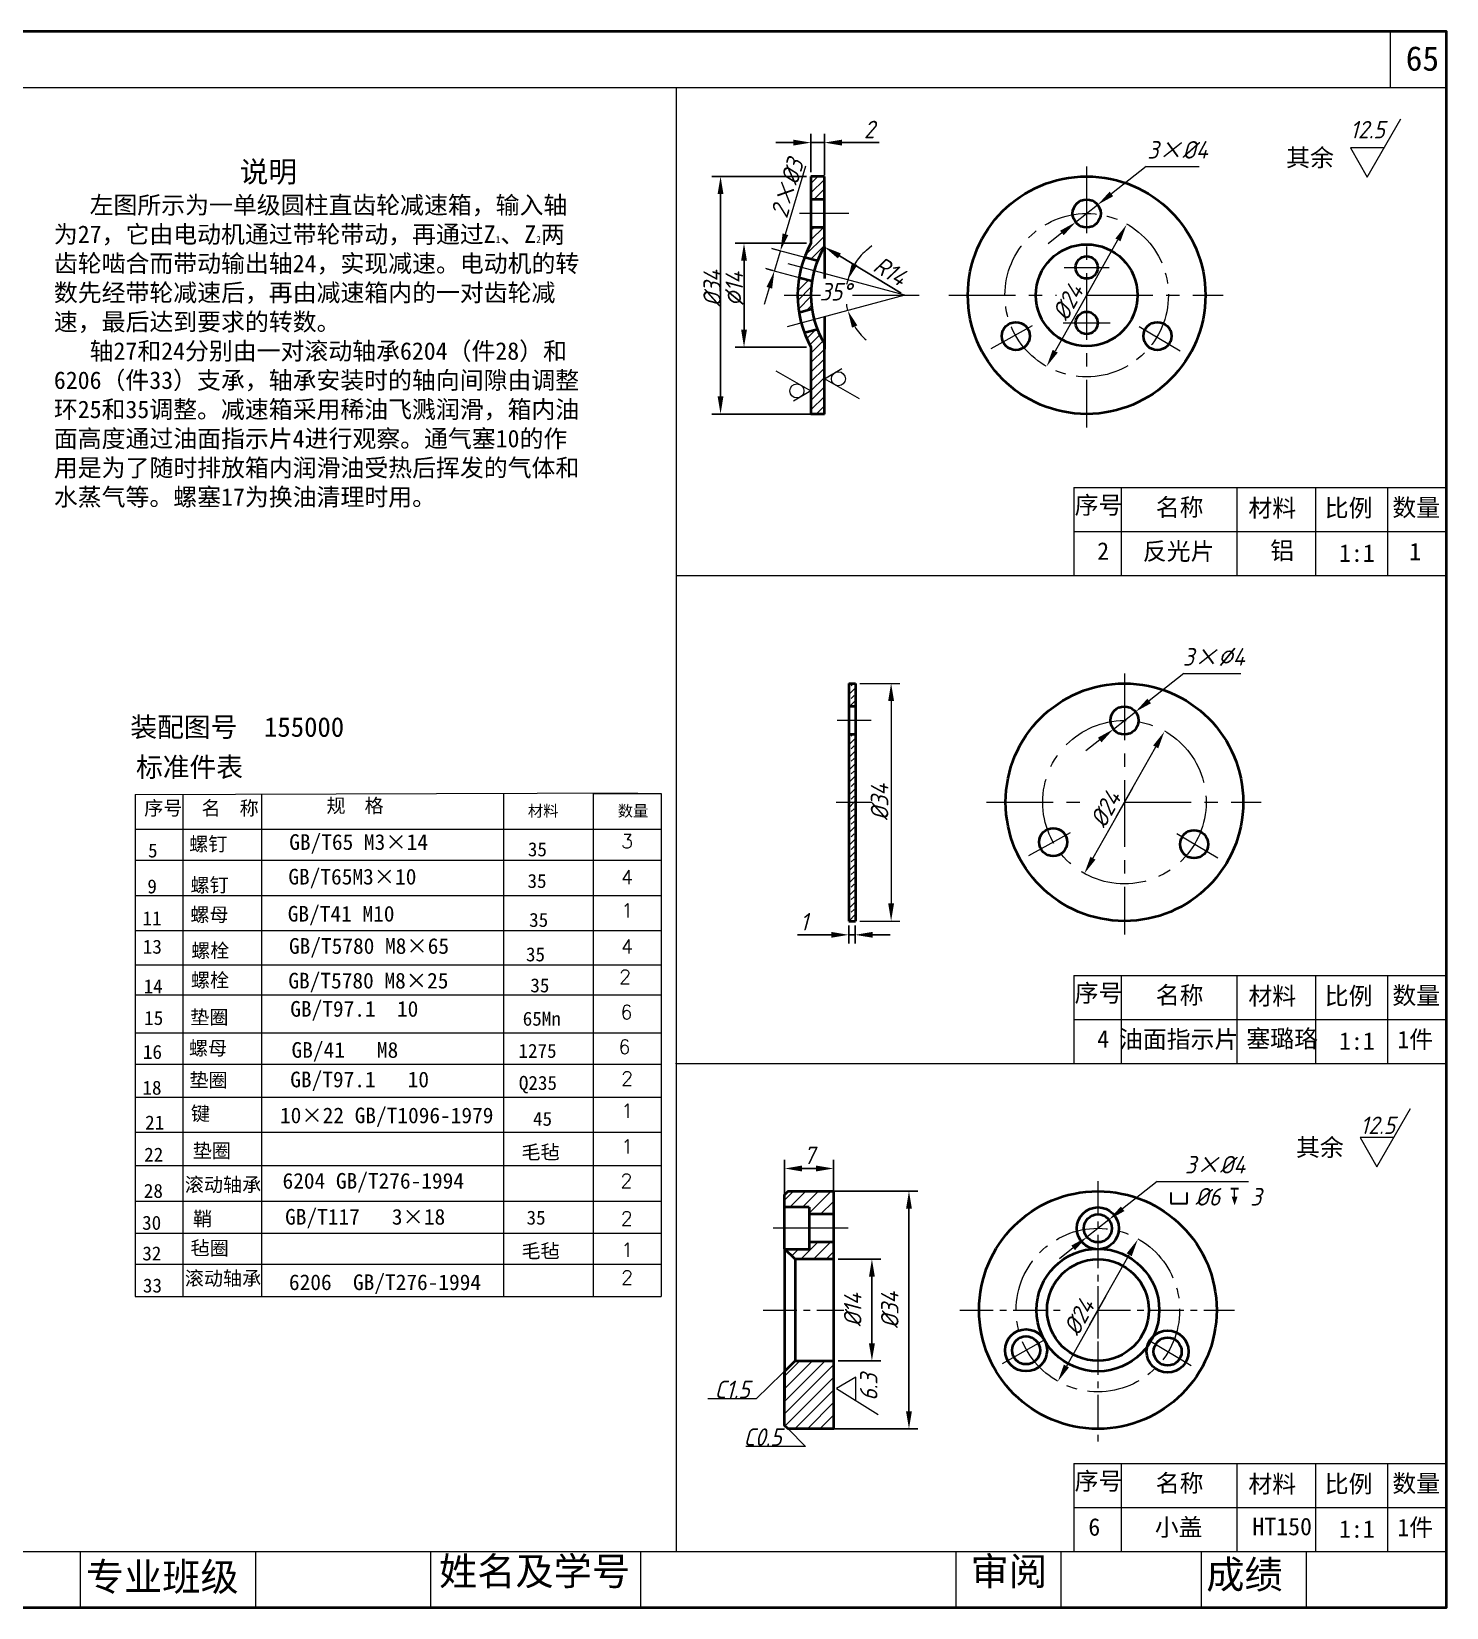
# Model space of a CAD drawing. Header units: millimetres. Extents: x 431 to 761, y 20 to 245.
# Drawn here: x 558.9 to 760.9, y 19.8 to 244.8 of the extents above; entities that cross this region are included whole.
import ezdxf

# ---------------------------------------------------------------- set-up
doc = ezdxf.new("R2010")
doc.units = ezdxf.units.MM
doc.header["$LTSCALE"] = 0.3
doc.linetypes.add('ACAD_ISO02W100', pattern=[15, 12, -3])
doc.linetypes.add('CENTER', pattern=[50.8, 31.75, -6.35, 6.35, -6.35])
doc.layers.get('0').update_dxf_attribs({"lineweight": 15})
for name, color, linetype, lineweight in [('Layer4', 7, 'Continuous', 13), ('剖面线', 7, 'Continuous', 9), ('点画线', 7, 'CENTER', 15), ('粗实线', 7, 'Continuous', 40), ('细', 7, 'Continuous', 15), ('细实线', 7, 'Continuous', 15), ('细线', 7, 'Continuous', 15), ('虚线', 7, 'ACAD_ISO02W100', 15)]:
    doc.layers.add(name, color=color, linetype=linetype, lineweight=lineweight)
doc.styles.get("Standard").update_dxf_attribs({"font": 'SimSun.ttf'})
doc.styles.add('style1', font='SIMFANG.TTF')
doc.styles.add('style2', font='SIMFANG.TTF')
doc.styles.add('style3', font='txt.shx')
doc.styles.add('字母与数字', font='isocp.shx', dxfattribs={"oblique": 15, "height": 2.5})
doc.dimstyles.new('ISO-25', dxfattribs={"dimtxt": 2.5, "dimasz": 2.5, "dimexe": 1.25, "dimexo": 0.625, "dimtad": 1, "dimdsep": 46, "dimtxsty": '字母与数字', "dimcen": 2.5, "dimadec": 0, "dimazin": 0, "dimtfac": 1, "dimtmove": 0, "dimatfit": 3, "dimfxl": 0, "dimarcsym": 0})

# ---------------------------------------------------------------- blocks, each defined once
blk = doc.blocks.new('粗糙度2')
at = {"layer": '细线'}
for p, q in [((5.77, 10), (0, 0)), ((0, 0), (-2.89, 5))]:
    blk.add_line(p, q, dxfattribs=at)
blk.add_circle((0, 4), 2, dxfattribs=at)
blk = doc.blocks.new('*D3')
at = {"layer": 'Defpoints', "color": 0}
for p in [(670.15, 224.12), (657.24, 190.2), (672.06, 190.2)]:
    blk.add_point(p, dxfattribs=at)
at = {"layer": '细实线', "color": 0, "lineweight": -2}
for p, q in [((669.52, 224.12), (655.99, 224.12)), ((657.24, 221.62), (657.24, 192.7)), ((671.43, 190.2), (655.99, 190.2))]:
    blk.add_line(p, q, dxfattribs=at)
at = {"layer": '细实线', "color": 0}
for points in [[(656.82, 221.62), (657.65, 221.62), (657.24, 224.12)], [(656.82, 192.7), (657.65, 192.7), (657.24, 190.2)]]:
    blk.add_solid(points, dxfattribs=at)
blk = doc.blocks.new('*D4')
at = {"layer": 'Defpoints', "color": 0}
for p in [(675.54, 117.81), (676.44, 117.81), (676.44, 115.84)]:
    blk.add_point(p, dxfattribs=at)
at = {"layer": '细实线', "color": 0, "lineweight": -2}
for p, q in [((675.54, 117.19), (675.54, 114.59)), ((676.44, 117.19), (676.44, 114.59)), ((673.04, 115.84), (668.22, 115.84)), ((676.44, 115.84), (675.54, 115.84)), ((678.94, 115.84), (681.44, 115.84))]:
    blk.add_line(p, q, dxfattribs=at)
at = {"layer": '细实线', "color": 0}
for points in [[(673.04, 116.26), (673.04, 115.43), (675.54, 115.84)], [(678.94, 116.26), (678.94, 115.43), (676.44, 115.84)]]:
    blk.add_solid(points, dxfattribs=at)
at = {"layer": '细实线', "color": 0, "insert": (669.16, 117.72), "char_height": 2.5, "attachment_point": 5, "style": '字母与数字'}
blk.add_mtext('1', dxfattribs=at)
blk = doc.blocks.new('*D5')
at = {"layer": 'Defpoints', "color": 0}
for p in [(672.06, 228.95), (670.15, 224.12), (672.06, 223.69)]:
    blk.add_point(p, dxfattribs=at)
at = {"layer": '剖面线', "color": 0, "lineweight": -2}
for p, q in [((670.15, 224.75), (670.15, 230.2)), ((672.06, 224.32), (672.06, 230.2)), ((667.65, 228.95), (665.15, 228.95)), ((670.15, 228.95), (672.06, 228.95)), ((674.56, 228.95), (679.89, 228.95))]:
    blk.add_line(p, q, dxfattribs=at)
at = {"layer": '剖面线', "color": 0}
for points in [[(667.65, 229.36), (667.65, 228.53), (670.15, 228.95)], [(674.56, 229.36), (674.56, 228.53), (672.06, 228.95)]]:
    blk.add_solid(points, dxfattribs=at)
at = {"layer": '剖面线', "color": 0, "insert": (678.47, 230.82), "char_height": 2.5, "attachment_point": 5, "style": '字母与数字'}
blk.add_mtext('2', dxfattribs=at)
blk = doc.blocks.new('*D6')
at = {"layer": 'Defpoints', "color": 0}
for p in [(673.38, 82.48), (666.38, 77.97), (673.38, 77.79)]:
    blk.add_point(p, dxfattribs=at)
at = {"layer": '剖面线', "color": 0, "lineweight": -2}
for p, q in [((666.38, 78.6), (666.38, 83.73)), ((673.38, 78.41), (673.38, 83.73)), ((668.88, 82.48), (670.88, 82.48))]:
    blk.add_line(p, q, dxfattribs=at)
at = {"layer": '剖面线', "color": 0}
for points in [[(668.88, 82.9), (668.88, 82.06), (666.38, 82.48)], [(670.88, 82.9), (670.88, 82.06), (673.38, 82.48)]]:
    blk.add_solid(points, dxfattribs=at)
at = {"layer": '剖面线', "color": 0, "insert": (669.88, 84.35), "char_height": 2.5, "attachment_point": 5, "style": '字母与数字'}
blk.add_mtext('7', dxfattribs=at)
blk = doc.blocks.new('*D7')
at = {"layer": 'Defpoints', "color": 0}
for p in [(669.88, 79.23), (684.14, 79.23), (666.88, 45.31)]:
    blk.add_point(p, dxfattribs=at)
at = {"layer": '细实线', "color": 0, "lineweight": -2}
for p, q in [((670.51, 79.23), (685.39, 79.23)), ((684.14, 47.81), (684.14, 76.73)), ((667.51, 45.31), (685.39, 45.31))]:
    blk.add_line(p, q, dxfattribs=at)
at = {"layer": '细实线', "color": 0}
for points in [[(683.72, 76.73), (684.56, 76.73), (684.14, 79.23)], [(683.72, 47.81), (684.56, 47.81), (684.14, 45.31)]]:
    blk.add_solid(points, dxfattribs=at)
blk = doc.blocks.new('*D8')
at = {"layer": 'Defpoints', "color": 0}
for p in [(672.06, 214.06), (683.54, 207.16)]:
    blk.add_point(p, dxfattribs=at)
at = {"layer": '细实线', "color": 0, "lineweight": -2}
blk.add_line((683.02, 207.47), (674.2, 212.77), dxfattribs=at)
at = {"layer": '细实线', "color": 0}
blk.add_solid([(674.42, 213.13), (673.99, 212.41), (672.06, 214.06)], dxfattribs=at)
at = {"layer": '细实线', "color": 0, "insert": (681.46, 210.6), "char_height": 2.5, "attachment_point": 5, "rotation": 328.9973, "style": '字母与数字'}
blk.add_mtext('R14', dxfattribs=at)
blk = doc.blocks.new('*D9')
at = {"layer": 'Defpoints', "color": 0}
for p in [(670.15, 214.57), (660.59, 199.75), (670.15, 199.75)]:
    blk.add_point(p, dxfattribs=at)
at = {"layer": '细实线', "color": 0, "lineweight": -2}
for p, q in [((669.52, 214.57), (659.34, 214.57)), ((660.59, 212.07), (660.59, 202.25)), ((669.52, 199.75), (659.34, 199.75))]:
    blk.add_line(p, q, dxfattribs=at)
at = {"layer": '细实线', "color": 0}
for points in [[(660.17, 212.07), (661.01, 212.07), (660.59, 214.57)], [(660.17, 202.25), (661.01, 202.25), (660.59, 199.75)]]:
    blk.add_solid(points, dxfattribs=at)
blk = doc.blocks.new('*D10')
at = {"layer": 'Defpoints', "color": 0}
for p in [(673.38, 69.53), (673.38, 55.01), (678.85, 55.01)]:
    blk.add_point(p, dxfattribs=at)
at = {"layer": '剖面线', "color": 0, "lineweight": -2}
for p, q in [((674.01, 69.53), (680.1, 69.53)), ((678.85, 67.03), (678.85, 57.51)), ((674.01, 55.01), (680.1, 55.01))]:
    blk.add_line(p, q, dxfattribs=at)
at = {"layer": '剖面线', "color": 0}
for points in [[(678.43, 67.03), (679.27, 67.03), (678.85, 69.53)], [(678.43, 57.51), (679.27, 57.51), (678.85, 55.01)]]:
    blk.add_solid(points, dxfattribs=at)
blk = doc.blocks.new('CUZAO')
for p, q in [((-20.17, -4.19), (-15.78, 2.87)), ((-18.27, -0.9), (-22.07, -0.9)), ((-22.07, -0.9), (-20.17, -4.19))]:
    blk.add_line(p, q)

msp = doc.modelspace()

# ---------------------------------------------------------------- hatches: boundary and pattern name
at = {"layer": '剖面线'}
h = msp.add_hatch(dxfattribs=at)
h.set_pattern_fill('ANSI31', color=256, scale=0.3, style=0)
h.set_pattern_definition([(45, (334.07595, 44.6607), (-0.6735192, 0.6735192), [])])
h.paths.add_polyline_path([(672.059, 224.122), (670.145, 224.122), (670.145, 220.83), (672.059, 220.83)])
h.paths.add_polyline_path([(672.059, 216.83), (670.145, 216.83), (670.145, 214.571, 0.0363677), (669.213, 212.552), (671.071, 212.054, -0.0417914), (672.059, 214.059)])
h.paths.add_polyline_path([(670.295, 209.156), (668.436, 209.654, 0.0409341), (668.232, 207.161), (670.145, 207.161, -0.0374094)])
h.paths.add_polyline_path([(670.145, 207.161), (668.232, 207.161, 0.0409341), (668.436, 204.667), (670.295, 205.165, -0.0374094)])
h.paths.add_polyline_path([(670.145, 190.2), (672.059, 190.2), (672.059, 200.262, -0.0417914), (671.071, 202.267), (669.213, 201.769, 0.0363677), (670.145, 199.75)])
h = msp.add_hatch(dxfattribs=at)
h.set_pattern_fill('ANSI31', color=256, scale=0.4, style=0)
h.set_pattern_definition([(45, (330.3108, -152.1301), (-0.8980256, 0.8980256), [])])
h.paths.add_polyline_path([(673.38, 79.232), (666.88, 79.232), (666.38, 78.732), (666.38, 76.94), (669.88, 76.94), (669.88, 75.94), (673.38, 75.94)])
h.paths.add_polyline_path([(673.38, 71.94), (669.88, 71.94), (669.88, 70.94), (666.47, 70.94), (667.88, 69.53), (673.38, 69.53)])
h.paths.add_polyline_path([(673.38, 55.012), (667.88, 55.012), (666.38, 53.512), (666.38, 49.661), (666.38, 45.81), (666.88, 45.31), (673.38, 45.31)])

# ---------------------------------------------------------------- linework, layer by layer
for p, q in [((752.881, 236.807), (752.881, 244.807)), ((430.881, 236.807), (760.881, 236.807)), ((709.83, 173.424), (760.881, 173.424)), ((707.697, 103.757), (760.881, 103.757)), ((707.697, 34.091), (760.881, 34.091)), ((430.881, 27.807), (760.881, 27.807)), ((565.881, 19.807), (565.881, 27.807)), ((590.881, 19.807), (590.881, 27.807)), ((615.881, 19.807), (615.881, 27.807)), ((645.881, 19.807), (645.881, 27.807)), ((690.881, 19.807), (690.881, 27.807)), ((705.881, 19.807), (705.881, 27.807)), ((725.881, 19.807), (725.881, 27.807)), ((740.881, 19.807), (740.881, 27.807))]:
    msp.add_line(p, q)
at = {"layer": 'Layer4'}
for p, q in [((749.557, 224.031), (754.355, 232.342)), ((747.158, 228.186), (749.557, 224.031)), ((751.956, 228.186), (747.158, 228.186)), ((750.958, 82.728), (755.756, 91.039)), ((753.357, 86.883), (748.559, 86.883)), ((748.559, 86.883), (750.958, 82.728))]:
    msp.add_line(p, q, dxfattribs=at)
at = {"layer": '剖面线'}
for p, q in [((711.114, 65.658), (711.114, 58.189)), ((711.015, 62.271), (714.957, 62.271))]:
    msp.add_line(p, q, dxfattribs=at)
at = {"layer": '点画线'}
for p, q in [((709.509, 225.539), (709.509, 188.26)), ((666.314, 207.161), (671.53, 207.161)), ((676.076, 207.161), (685.838, 207.161)), ((689.813, 207.161), (705.204, 207.161)), ((709.409, 207.161), (729.006, 207.161)), ((701.744, 202.808), (695.829, 199.493)), ((717.011, 202.699), (722.839, 199.233)), ((714.903, 153.154), (714.903, 115.876)), ((673.769, 134.776), (678.887, 134.776)), ((695.207, 134.776), (709.73, 134.776)), ((714.903, 134.776), (734.4, 134.776)), ((707.138, 130.424), (701.223, 127.108)), ((722.406, 130.314), (728.234, 126.848)), ((703.349, 57.919), (697.434, 54.603)), ((718.617, 57.809), (724.445, 54.343))]:
    msp.add_line(p, q, dxfattribs=at)
at = {"layer": '点画线', "ltscale": 0.5}
for p, q in [((711.114, 80.649), (711.114, 43.371)), ((663.345, 62.271), (674.839, 62.271)), ((691.418, 62.271), (706.651, 62.271)), ((711.015, 62.271), (730.611, 62.271))]:
    msp.add_line(p, q, dxfattribs=at)
at = {"layer": '点画线', "ltscale": 0.8}
for centre in [(709.509, 207.161), (711.114, 62.271)]:
    msp.add_circle(centre, 11.669, dxfattribs=at)
at = {"layer": '点画线'}
msp.add_circle((714.903, 134.776), 11.669, dxfattribs=at)
at = {"layer": '粗实线'}
for p, q in [((670.145, 224.122), (670.145, 214.571)), ((672.059, 224.122), (670.145, 224.122)), ((672.059, 214.059), (672.059, 224.122)), ((672.059, 220.83), (670.145, 220.83)), ((672.059, 216.83), (670.145, 216.83)), ((672.059, 214.059), (672.059, 209.553)), ((671.071, 212.054), (669.213, 212.552)), ((670.295, 209.156), (668.436, 209.654)), ((670.295, 205.165), (668.436, 204.667)), ((672.059, 204.085), (672.059, 199.446)), ((671.071, 202.267), (669.213, 201.769)), ((672.059, 190.2), (672.059, 200.262)), ((670.145, 199.75), (670.145, 190.2)), ((672.059, 190.2), (670.145, 190.2)), ((675.54, 151.737), (675.54, 117.815)), ((675.54, 151.737), (676.496, 151.737)), ((676.496, 151.737), (676.496, 117.815)), ((676.496, 148.445), (675.54, 148.445)), ((676.496, 144.445), (675.54, 144.445)), ((675.54, 117.815), (676.496, 117.815)), ((666.88, 79.232), (669.88, 79.232)), ((669.88, 76.94), (666.38, 76.94)), ((669.88, 76.94), (669.88, 70.94)), ((673.38, 75.94), (669.88, 75.94)), ((666.38, 71.03), (666.38, 49.661)), ((667.88, 69.53), (666.38, 71.03)), ((669.88, 70.94), (666.38, 70.94)), ((673.38, 71.94), (669.88, 71.94)), ((673.38, 69.53), (667.88, 69.53)), ((667.88, 69.53), (667.88, 55.012))]:
    msp.add_line(p, q, dxfattribs=at)
msp.add_lwpolyline([(430.881, 19.807), (760.881, 19.807), (760.881, 244.807), (430.881, 244.807)], close=True, dxfattribs=at)
msp.add_lwpolyline([(666.38, 71.03), (666.38, 78.732), (666.88, 79.232), (673.38, 79.232), (673.38, 45.31), (666.88, 45.31), (666.38, 45.81), (666.38, 53.512), (667.88, 55.012), (673.38, 55.012)], dxfattribs=at)
for centre, radius in [((709.509, 207.161), 16.961), ((709.509, 218.83), 2), ((709.509, 218.83), 2), ((709.509, 207.161), 7.259), ((709.509, 211.122), 1.599), ((709.509, 203.199), 1.599), ((699.403, 201.326), 2), ((719.615, 201.326), 2), ((714.903, 134.776), 16.961), ((714.903, 146.445), 2), ((704.732, 129.075), 2), ((724.849, 128.779), 2), ((711.114, 62.271), 16.961), ((711.114, 73.94), 3), ((711.114, 73.94), 2), ((711.114, 62.271), 8.759), ((711.114, 62.271), 7.259), ((700.859, 56.523), 3), ((700.859, 56.523), 2), ((721.07, 56.35), 3), ((721.07, 56.35), 2)]:
    msp.add_circle(centre, radius, dxfattribs=at)
for radius, start, end in [(15.307, 151.04498, 208.95502), (13.393, 148.99728, 211.00272)]:
    msp.add_arc((683.539, 207.161), radius, start, end, dxfattribs=at)
at = {"layer": '细'}
for p, q in [((707.697, 179.696), (707.697, 167.141)), ((714.493, 167.141), (714.493, 179.697)), ((730.966, 179.701), (730.966, 167.141)), ((752.474, 179.705), (752.474, 167.141)), ((760.881, 179.707), (760.881, 173.424)), ((707.697, 173.424), (760.881, 173.424)), ((760.881, 173.424), (760.881, 167.141)), ((707.697, 110.03), (707.697, 97.474)), ((714.493, 97.474), (714.493, 110.031)), ((730.966, 110.034), (730.966, 97.474)), ((752.474, 110.039), (752.474, 97.474)), ((760.881, 103.757), (760.881, 97.474)), ((707.697, 40.363), (707.697, 27.807)), ((714.493, 27.807), (714.493, 40.364)), ((730.966, 40.367), (730.966, 27.807)), ((752.474, 40.372), (752.474, 27.807)), ((760.881, 34.091), (760.881, 27.807))]:
    msp.add_line(p, q, dxfattribs=at)
at = {"layer": '细实线'}
for p, q in [((650.881, 236.807), (650.881, 27.807)), ((666.501, 215.865), (669.437, 225.64)), ((717.99, 225.521), (713.042, 221.617)), ((717.99, 225.521), (725.55, 225.521)), ((675.532, 218.83), (668.496, 218.83)), ((707.939, 217.591), (711.079, 220.069)), ((705.976, 216.043), (704.013, 214.494)), ((665.559, 213.537), (664.584, 213.83)), ((671.071, 212.054), (664.608, 213.786)), ((678.057, 213.573), (678.858, 214.257)), ((708.328, 205.072), (713.974, 215.057)), ((664.923, 210.611), (665.782, 213.47)), ((683.539, 207.161), (666.89, 211.622)), ((664.701, 210.678), (663.726, 210.971)), ((670.295, 209.156), (663.832, 210.888)), ((706.295, 211.122), (712.723, 211.122)), ((664.204, 208.217), (663.484, 205.823)), ((683.539, 207.161), (666.761, 202.665)), ((710.636, 209.167), (705.017, 199.167)), ((706.176, 203.199), (712.842, 203.199)), ((742.193, 179.696), (742.193, 167.141)), ((650.881, 167.141), (760.881, 167.141)), ((723.384, 153.136), (718.436, 149.232)), ((723.384, 153.136), (731.497, 153.136)), ((675.54, 150.142), (676.496, 151.099)), ((675.896, 151.396), (676.237, 151.737)), ((677.121, 151.737), (682.841, 151.737)), ((675.639, 148.445), (676.496, 149.302)), ((675.896, 149.6), (676.297, 150.001)), ((681.591, 149.237), (681.591, 120.315)), ((678.762, 146.445), (673.891, 146.445)), ((713.333, 145.206), (716.474, 147.684)), ((675.896, 144.212), (676.129, 144.445)), ((675.54, 142.958), (676.496, 143.914)), ((675.54, 141.162), (676.496, 142.118)), ((675.896, 142.416), (676.297, 142.817)), ((711.371, 143.658), (709.408, 142.109)), ((713.723, 132.687), (719.369, 142.672)), ((675.54, 139.366), (676.496, 140.322)), ((675.896, 140.62), (676.297, 141.02)), ((675.54, 137.57), (676.496, 138.526)), ((675.896, 138.824), (676.297, 139.224)), ((675.896, 137.028), (676.297, 137.428)), ((645.384, 136.051), (573.671, 135.837)), ((573.671, 135.868), (573.671, 64.225)), ((580.456, 135.868), (580.456, 64.225)), ((591.7, 135.89), (591.7, 64.248)), ((626.244, 136.032), (626.244, 64.206)), ((639.08, 64.206), (639.08, 136.032)), ((639.08, 136.032), (648.76, 136.032)), ((648.76, 136.032), (648.76, 64.206)), ((675.54, 135.773), (676.496, 136.73)), ((675.896, 135.232), (676.297, 135.632)), ((716.031, 136.782), (710.411, 126.783)), ((714.903, 137.139), (714.903, 132.413)), ((675.54, 133.977), (676.338, 134.776)), ((675.54, 132.181), (676.496, 133.138)), ((675.896, 133.436), (676.297, 133.836)), ((676.338, 134.776), (676.496, 134.934)), ((714.904, 134.776), (718.822, 134.776)), ((573.671, 130.921), (648.76, 130.921)), ((675.54, 130.385), (676.496, 131.342)), ((675.896, 131.64), (676.297, 132.04)), ((675.54, 128.589), (676.496, 129.546)), ((675.896, 129.843), (676.297, 130.244)), ((675.896, 128.047), (676.297, 128.448)), ((573.671, 126.523), (648.76, 126.523)), ((675.54, 126.793), (676.496, 127.75)), ((675.896, 126.251), (676.297, 126.652)), ((675.54, 124.997), (676.496, 125.954)), ((675.54, 123.201), (676.496, 124.158)), ((675.896, 124.455), (676.297, 124.856)), ((675.54, 121.405), (676.496, 122.362)), ((675.896, 122.659), (676.297, 123.06)), ((648.76, 121.393), (573.671, 121.393)), ((675.54, 119.609), (676.496, 120.566)), ((675.896, 120.863), (676.297, 121.264)), ((675.896, 119.067), (676.297, 119.468)), ((675.542, 117.815), (676.496, 118.77)), ((676.44, 117.815), (676.496, 117.872)), ((677.121, 117.815), (682.841, 117.815)), ((573.671, 116.446), (648.76, 116.446)), ((648.76, 111.498), (573.671, 111.498)), ((742.193, 110.03), (742.193, 97.474)), ((573.671, 107.284), (648.76, 107.284)), ((648.76, 101.787), (573.671, 101.787)), ((573.671, 97.39), (648.76, 97.39)), ((650.881, 97.474), (760.881, 97.474)), ((648.76, 92.626), (573.671, 92.626)), ((573.671, 87.679), (648.76, 87.679)), ((573.671, 82.915), (648.76, 82.915)), ((719.595, 80.631), (714.647, 76.727)), ((719.595, 80.631), (732.608, 80.631)), ((730.633, 78.459), (730.633, 79.619)), ((648.76, 77.784), (573.671, 77.784)), ((709.544, 72.701), (712.685, 75.179)), ((648.76, 73.204), (573.671, 73.204)), ((675.46, 73.94), (664.731, 73.94)), ((707.581, 71.153), (705.619, 69.605)), ((709.934, 60.183), (715.58, 70.167)), ((573.671, 68.806), (648.76, 68.806)), ((573.671, 64.225), (648.76, 64.225)), ((712.242, 64.277), (706.622, 54.278)), ((667.88, 55.012), (662.303, 49.599)), ((662.303, 49.599), (655.446, 49.599)), ((666.88, 45.31), (669.383, 42.807)), ((669.383, 42.807), (660.872, 42.807)), ((742.193, 40.363), (742.193, 27.807))]:
    msp.add_line(p, q, dxfattribs=at)
at = {"layer": '细实线', "lineweight": 30}
for p, q in [((721.513, 79.038), (721.513, 77.465)), ((723.853, 77.465), (723.853, 79.038)), ((730.093, 79.619), (731.173, 79.619)), ((721.513, 77.465), (723.853, 77.465))]:
    msp.add_line(p, q, dxfattribs=at)
at = {"layer": '细实线'}
for start, end in [(130.52261, 165), (130.91491, 147.95746), (165, 169.70454), (188.72512, 195), (212.04254, 229.08509)]:
    msp.add_arc((683.539, 207.161), 8.436, start, end, dxfattribs=at)
msp.add_point((650.881, 97.474), dxfattribs=at)
for points in [[(712.784, 221.944), (713.3, 221.29), (711.079, 220.069)], [(705.718, 216.37), (706.234, 215.716), (707.939, 217.591)], [(713.612, 215.262), (714.337, 214.852), (715.205, 217.233)], [(666.102, 215.985), (666.9, 215.745), (665.782, 213.47)], [(676.77, 211.47), (676.006, 211.803), (675.39, 209.344)], [(663.805, 208.337), (664.603, 208.097), (664.923, 210.611)], [(676.006, 202.519), (676.77, 202.851), (675.39, 204.977)], [(704.653, 199.372), (705.38, 198.963), (703.792, 196.988)], [(681.174, 149.237), (682.007, 149.237), (681.591, 151.737)], [(718.178, 149.559), (718.695, 148.905), (716.474, 147.684)], [(711.112, 143.985), (711.629, 143.331), (713.333, 145.206)], [(719.006, 142.877), (719.731, 142.467), (720.599, 144.848)], [(710.048, 126.987), (710.774, 126.578), (709.186, 124.603)], [(681.174, 120.315), (682.007, 120.315), (681.591, 117.815)], [(714.389, 77.054), (714.905, 76.4), (712.685, 75.179)], [(730.216, 78.459), (731.049, 78.459), (730.633, 77.209)], [(707.323, 71.48), (707.839, 70.826), (709.544, 72.701)], [(715.217, 70.372), (715.942, 69.962), (716.81, 72.343)], [(706.259, 54.482), (706.985, 54.074), (705.397, 52.098)]]:
    msp.add_solid(points, dxfattribs=at)
at = {"layer": '细线', "linetype": 'Continuous'}
for p, q in [((707.697, 179.696), (760.881, 179.696)), ((707.697, 110.03), (760.881, 110.03)), ((707.697, 40.363), (760.881, 40.363))]:
    msp.add_line(p, q, dxfattribs=at)
at = {"layer": '虚线'}
msp.add_line((595.881, 27.807), (627.346, 27.807), dxfattribs=at)

# ---------------------------------------------------------------- block references
at = {"layer": '细'}
for name, p, xscale, yscale, zscale, rotation in [('粗糙度2', (670.145, 193.492), 0.5, 0.5, 0.5, 90), ('粗糙度2', (672.059, 195.231), 0.5, 0.5, 0.5, 270), ('CUZAO', (677.322, 33.989), 0.84699999999998, 0.84699999999998, 0.8470000000000001, 270)]:
    msp.add_blockref(name, p, dxfattribs=dict(at, xscale=xscale, yscale=yscale, zscale=zscale, rotation=rotation))

# ---------------------------------------------------------------- texts
at = {"attachment_point": 1}
for s, insert, char_height, width in [('65', (755.065, 242.715), 3.5, 6.4564), ('{\\fFangSong_GB2312|b0|i0|c134|p49;其余}', (737.992, 228.05), 2.5, 19.7185), ('{\\fFangSong_GB2312|b0|i0|c134|p49;其余}', (739.393, 86.747), 2.5, 19.7185), ('{\\f仿宋_GB2312|b0|i0|c134|p49;姓名及学号}', (617.045, 26.985), 4, 29.8443), ('{\\f仿宋_GB2312|b0|i0|c134|p49;审阅}', (692.945, 26.986), 4, 13.7378), ('{\\f仿宋_GB2312|b0|i0|c134|p49;成绩}', (726.579, 26.513), 4, 13.2641), ('{\\f仿宋_GB2312|b0|i0|c134|p49;专业班级}', (566.616, 26.186), 4, 23.3701)]:
    msp.add_mtext(s, dxfattribs=dict(at, insert=insert, char_height=char_height, width=width))
at = {"layer": 'Layer4', "char_height": 2.5, "width": 5.1448, "attachment_point": 1, "style": '字母与数字'}
for insert in [(747.118, 232.05), (748.583, 89.903)]:
    msp.add_mtext('12.5', dxfattribs=dict(at, insert=insert))
at = {"layer": '细', "char_height": 2.5, "attachment_point": 2}
for s, insert, width in [('{\\fFangSong_GB2312|b0|i0|c134|p49;序号}', (711.207, 178.441), 7.14), ('{\\fFangSong_GB2312|b0|i0|c134|p49;名称}', (722.781, 178.143), 17.2584), ('{\\fFangSong_GB2312|b0|i0|c134|p49;材料}', (736.01, 178.033), 10.6232), ('{\\fFangSong_GB2312|b0|i0|c134|p49;比例}', (746.909, 178.033), 10.6232), ('{\\fFangSong_GB2312|b0|i0|c134|p49;数量}', (756.556, 178.102), 6.4896), ('{\\f仿宋_GB2312|b0|i0|c134|p49;2}', (711.863, 171.89), 7.14), ('{\\f仿宋_GB2312|b0|i0|c134|p49;反光片}', (722.64, 171.86), 17.2584), ('{\\f仿宋_GB2312|b0|i0|c134|p49;铝}', (737.426, 171.951), 10.6232), ('{\\f仿宋_GB2312|b0|i0|c134|p49;1\\f宋体|b0|i0|c0|p2;:\\f仿宋_GB2312|b0|i0|c134|p49;1}', (748.093, 171.593), 7.14), ('{\\fFangSong_GB2312|b0|i0|c134|p49;1}', (756.414, 171.818), 6.4896), ('{\\fFangSong_GB2312|b0|i0|c134|p49;序号}', (711.207, 108.774), 7.14), ('{\\fFangSong_GB2312|b0|i0|c134|p49;名称}', (722.781, 108.477), 17.2584), ('{\\fFangSong_GB2312|b0|i0|c134|p49;材料}', (736.01, 108.366), 10.6232), ('{\\fFangSong_GB2312|b0|i0|c134|p49;比例}', (746.909, 108.366), 10.6232), ('{\\fFangSong_GB2312|b0|i0|c134|p49;数量}', (756.556, 108.435), 6.4896), ('{\\f仿宋_GB2312|b0|i0|c134|p49;4}', (711.863, 102.223), 7.14), ('{\\f仿宋_GB2312|b0|i0|c134|p49;油面指示片}', (722.64, 102.194), 17.2584), ('{\\f仿宋_GB2312|b0|i0|c134|p49;塞璐珞}', (737.426, 102.284), 10.6232), ('{\\f仿宋_GB2312|b0|i0|c134|p49;1\\f宋体|b0|i0|c0|p2;:\\f仿宋_GB2312|b0|i0|c134|p49;1}', (748.093, 101.926), 7.14), ('{\\f仿宋_GB2312|b0|i0|c134|p49;1件}', (756.414, 102.152), 6.4896), ('{\\fFangSong_GB2312|b0|i0|c134|p49;序号}', (711.207, 39.107), 7.14), ('{\\fFangSong_GB2312|b0|i0|c134|p49;名称}', (722.781, 38.81), 17.2584), ('{\\fFangSong_GB2312|b0|i0|c134|p49;材料}', (736.01, 38.699), 10.6232), ('{\\fFangSong_GB2312|b0|i0|c134|p49;比例}', (746.909, 38.699), 10.6232), ('{\\fFangSong_GB2312|b0|i0|c134|p49;数量}', (756.556, 38.768), 6.4896), ('{\\f仿宋_GB2312|b0|i0|c134|p49;6}', (710.598, 32.557), 7.14), ('{\\f仿宋_GB2312|b0|i0|c134|p49;小盖}', (722.64, 32.527), 17.2584), ('{\\f仿宋_GB2312|b0|i0|c134|p49;HT150}', (737.426, 32.618), 10.6232), ('{\\f仿宋_GB2312|b0|i0|c134|p49;1\\f宋体|b0|i0|c0|p2;:\\f仿宋_GB2312|b0|i0|c134|p49;1}', (748.093, 32.259), 7.14), ('{\\f仿宋_GB2312|b0|i0|c134|p49;1件}', (756.414, 32.485), 6.4896)]:
    msp.add_mtext(s, dxfattribs=dict(at, insert=insert, width=width))
at = {"layer": '细', "insert": (678.397, 51.257), "char_height": 2.5, "attachment_point": 5, "rotation": 90, "style": '字母与数字'}
msp.add_mtext('6.3', dxfattribs=at)
at = {"layer": '细实线'}
for s, height, p in [('装配图号  155000', 2.8, (572.983, 144.113)), ('标准件表', 2.8, (573.788, 138.387)), ('6204 GB/T276-1994', 2.24, (594.704, 79.598))]:
    msp.add_text(s, height=height, dxfattribs=at).set_placement(p)
for s, height, style, p in [('序号  名  称', 2, 'style2', (574.954, 132.936)), ('材料', 1.6, 'style2', (629.728, 132.734)), ('数量', 1.6, 'style2', (642.564, 132.734)), ('5', 2, 'style2', (575.505, 126.89)), ('螺钉', 2, 'style2', (581.372, 127.806)), ('GB/T65 M3×14', 2.24, 'style1', (595.659, 127.97)), ('35', 2, 'style2', (629.728, 127.054)), ('螺钉', 2, 'style2', (581.556, 121.942)), ('GB/T65M3×10', 2.24, 'style1', (595.535, 123.023)), ('35', 2, 'style2', (629.679, 122.535)), ('9', 2, 'style2', (575.407, 121.759)), ('螺母', 2, 'style2', (581.543, 117.728)), ('GB/T41 M10', 2.24, 'style1', (595.449, 117.734)), ('11', 2, 'style2', (574.709, 117.203)), ('35', 2, 'style2', (629.911, 116.976)), ('13', 2, 'style2', (574.758, 113.147)), ('螺栓', 2, 'style2', (581.653, 112.598)), ('GB/T5780 M8×65', 2.24, 'style1', (595.621, 113.129)), ('35', 2, 'style2', (629.459, 112.054)), ('螺栓', 2, 'style2', (581.616, 108.383)), ('GB/T5780 M8×25', 2.24, 'style1', (595.535, 108.181)), ('14', 2, 'style2', (574.868, 107.492)), ('35', 2, 'style2', (630.082, 107.632)), ('GB/T97.1  10', 2.24, 'style1', (595.805, 104.15)), ('15', 2, 'style2', (574.954, 102.973)), ('垫圈', 2, 'style2', (581.518, 103.07)), ('65Mn', 2, 'style2', (628.995, 102.868)), ('16', 2, 'style2', (574.771, 98.123)), ('螺母', 2, 'style2', (581.335, 98.672)), ('GB/41   M8', 2.24, 'style1', (595.988, 98.287)), ('1275', 2, 'style2', (628.389, 98.28)), ('18', 2, 'style2', (574.709, 93.017)), ('垫圈', 2, 'style2', (581.408, 94.092)), ('GB/T97.1   10', 2.24, 'style1', (595.805, 94.073)), ('Q235', 2, 'style2', (628.445, 93.706)), ('21', 2, 'style2', (575.089, 88.045)), ('键', 2, 'style2', (581.629, 89.328)), ('10×22 GB/T1096-1979', 2.24, 'style1', (594.338, 88.942)), ('45', 2, 'style2', (630.462, 88.576)), ('垫圈', 2, 'style2', (581.885, 84.014)), ('毛毡', 2, 'style2', (628.811, 83.812)), ('22', 2, 'style2', (574.954, 83.464)), ('滚动轴承', 2, 'style2', (580.749, 79.177)), ('28', 2, 'style2', (574.906, 78.285)), ('鞘', 2, 'style2', (581.923, 74.303)), ('GB/T117   3×18', 2.24, 'style1', (595.071, 74.467)), ('30', 2, 'style2', (574.661, 73.729)), ('35', 2, 'style2', (629.545, 74.467)), ('毡圈', 2, 'style2', (581.567, 70.113)), ('32', 2, 'style2', (574.685, 69.356)), ('毛毡', 2, 'style2', (628.811, 69.703)), ('滚动轴承', 2, 'style2', (580.749, 65.801)), ('6206  GB/T276-1994', 2.24, 'style1', (595.621, 65.123)), ('33', 2, 'style2', (574.771, 64.775))]:
    msp.add_text(s, height=height, dxfattribs=dict(at, style=style)).set_placement(p)
at = {"layer": '细实线', "char_height": 2.5, "attachment_point": 5, "style": '字母与数字'}
for s, insert in [('3{\\fSimSun|b0|i0|c134|p2;×}%%c4', (722.479, 227.912)), ('35%%d', (673.65, 207.651)), ('3{\\f宋体|b0|i0|c134|p2;×\\Ftxt.shx;%%c}4', (727.653, 155.527)), ('3{\\fSimSun|b0|i0|c134|p2;×}%%c4', (727.84, 83.022)), (' %%c6   3', (729.01, 78.437)), ('C1.5', (658.898, 50.938)), ('C0.5', (663.251, 44.135))]:
    msp.add_mtext(s, dxfattribs=dict(at, insert=insert))
at = {"layer": '细实线', "attachment_point": 1}
for s, insert, char_height, width, style in [('{\\f黑体|b0|i0|c134|p2;             说明\\P\\f宋体|b0|i0|c134|p2;\\H0.8333x;   左图所示为一单级圆柱直齿轮减速箱，输入轴为27，它由电动机通过带轮带动，再通过Z\\H0.4x;1\\H2.5x;、Z\\H0.4x;2\\H2.5x;两齿轮啮合而带动输出轴24，实现减速。电动机的转数先经带轮减速后，再由减速箱内的一对齿轮减速，最后达到要求的转数。\\P   轴27和24分别由一对滚动轴承6204（件28）和6206（件33）支承，轴承安装时的轴向间隙由调整环25和35调整。减速箱采用稀油飞溅润滑，箱内油面高度通过油面指示片4进行观察。通气塞10的作用是为了随时排放箱内润滑油受热后挥发的气体和水蒸气等。螺塞17为换油清理时用。}', (562.057, 226.283), 3, 76.0443, 'style3'), (' 规  格', (599.611, 135.285), 2, 30.7592, 'style2'), ('3', (643.044, 130.21), 2, 9.6804, 'style3'), ('4', (643.044, 125.079), 2, 9.6804, 'style3'), ('1', (643.044, 120.315), 2, 9.6804, 'style3'), ('4', (643.044, 115.185), 2, 9.6804, 'style3'), ('2', (642.753, 110.853), 2, 9.6804, 'style3'), ('6', (642.947, 105.819), 2, 9.6804, 'style3'), ('6', (642.656, 100.862), 2, 9.6804, 'style3'), ('2', (643.044, 96.312), 2, 9.6804, 'style3'), ('1', (643.044, 91.732), 2, 9.6804, 'style3'), ('1', (643.044, 86.601), 2, 9.6804, 'style3'), ('2', (642.947, 81.73), 2, 9.6804, 'style3'), ('2', (642.982, 76.342), 2, 9.6804, 'style3'), ('1', (643.044, 71.872), 2, 9.6804, 'style3'), ('2', (643.044, 67.912), 2, 9.6804, 'style3')]:
    msp.add_mtext(s, dxfattribs=dict(at, insert=insert, char_height=char_height, width=width, style=style))
at = {"layer": '细实线', "char_height": 2.5, "attachment_point": 5, "style": '字母与数字'}
for s, insert, rotation in [('2{\\fSimSun|b0|i0|c134|p2;×}%%C3', (666.754, 222.423), 73), ('%%C34', (656.047, 208.126), 90), ('{\\Ftxt.shx;%%C}14', (659.201, 207.996), 90), ('%%c24', (706.808, 206.173), 61), ('%%C34', (679.946, 134.776), 90), ('%%c24', (712.202, 133.789), 61), ('%%C14', (676.113, 62.271), 90), ('%%C34', (681.403, 62.271), 90), ('%%c24', (708.413, 61.284), 61)]:
    msp.add_mtext(s, dxfattribs=dict(at, insert=insert, rotation=rotation))

# ---------------------------------------------------------------- dimensions: what is measured, and where the dimension line sits
at = {"layer": '剖面线'}
dim = msp.add_linear_dim(base=(672.059, 228.948), p1=(670.145, 224.122), p2=(672.059, 223.693), text='2', dimstyle='ISO-25', dxfattribs=at)
dim.commit()
dim.dimension.update_dxf_attribs({"geometry": '*D5', "text_midpoint": (678.475, 230.823)})
dim = msp.add_linear_dim(base=(673.38, 82.48), p1=(666.38, 77.972), p2=(673.38, 77.788), dimstyle='ISO-25', dxfattribs=at)
dim.commit()
dim.dimension.update_dxf_attribs({"geometry": '*D6', "text_midpoint": (669.88, 84.355)})
dim = msp.add_linear_dim(base=(678.852, 55.012), p1=(673.38, 69.53), p2=(673.38, 55.012), angle=90, text=' ', dimstyle='ISO-25', dxfattribs=at)
dim.commit()
dim.dimension.update_dxf_attribs({"geometry": '*D10', "text_midpoint": (678.852, 62.271)})
at = {"layer": '细实线'}
for base, p1, p2, picture, middle in [((657.237, 190.2), (670.145, 224.122), (672.059, 190.2), '*D3', (657.237, 206.947)), ((684.142, 79.232), (666.88, 45.31), (669.88, 79.232), '*D7', (684.142, 62.271))]:
    dim = msp.add_linear_dim(base=base, p1=p1, p2=p2, angle=90, text=' ', dimstyle='ISO-25', dxfattribs=at)
    dim.commit()
    dim.dimension.update_dxf_attribs({"geometry": picture, "text_midpoint": middle, "dimtype": 160})
dim = msp.add_linear_dim(base=(660.591, 199.75), p1=(670.145, 214.571), p2=(670.145, 199.75), angle=90, text=' ', dimstyle='ISO-25', dxfattribs=at)
dim.commit()
dim.dimension.update_dxf_attribs({"geometry": '*D9', "text_midpoint": (660.591, 207.161)})
dim = msp.add_radius_dim(center=(683.539, 207.161), mpoint=(672.059, 214.059), text='R14', dimstyle='ISO-25', override={"dimtmove": 1}, dxfattribs=at)
dim.commit()
dim.dimension.update_dxf_attribs({"geometry": '*D8', "text_midpoint": (680.496, 208.989), "dimtype": 164})
dim = msp.add_linear_dim(base=(676.44, 115.844), p1=(675.542, 117.815), p2=(676.44, 117.815), text='1', dimstyle='ISO-25', dxfattribs=at)
dim.commit()
dim.dimension.update_dxf_attribs({"geometry": '*D4', "text_midpoint": (669.162, 115.844), "dimtype": 160})

doc.saveas('drawing.dxf')
